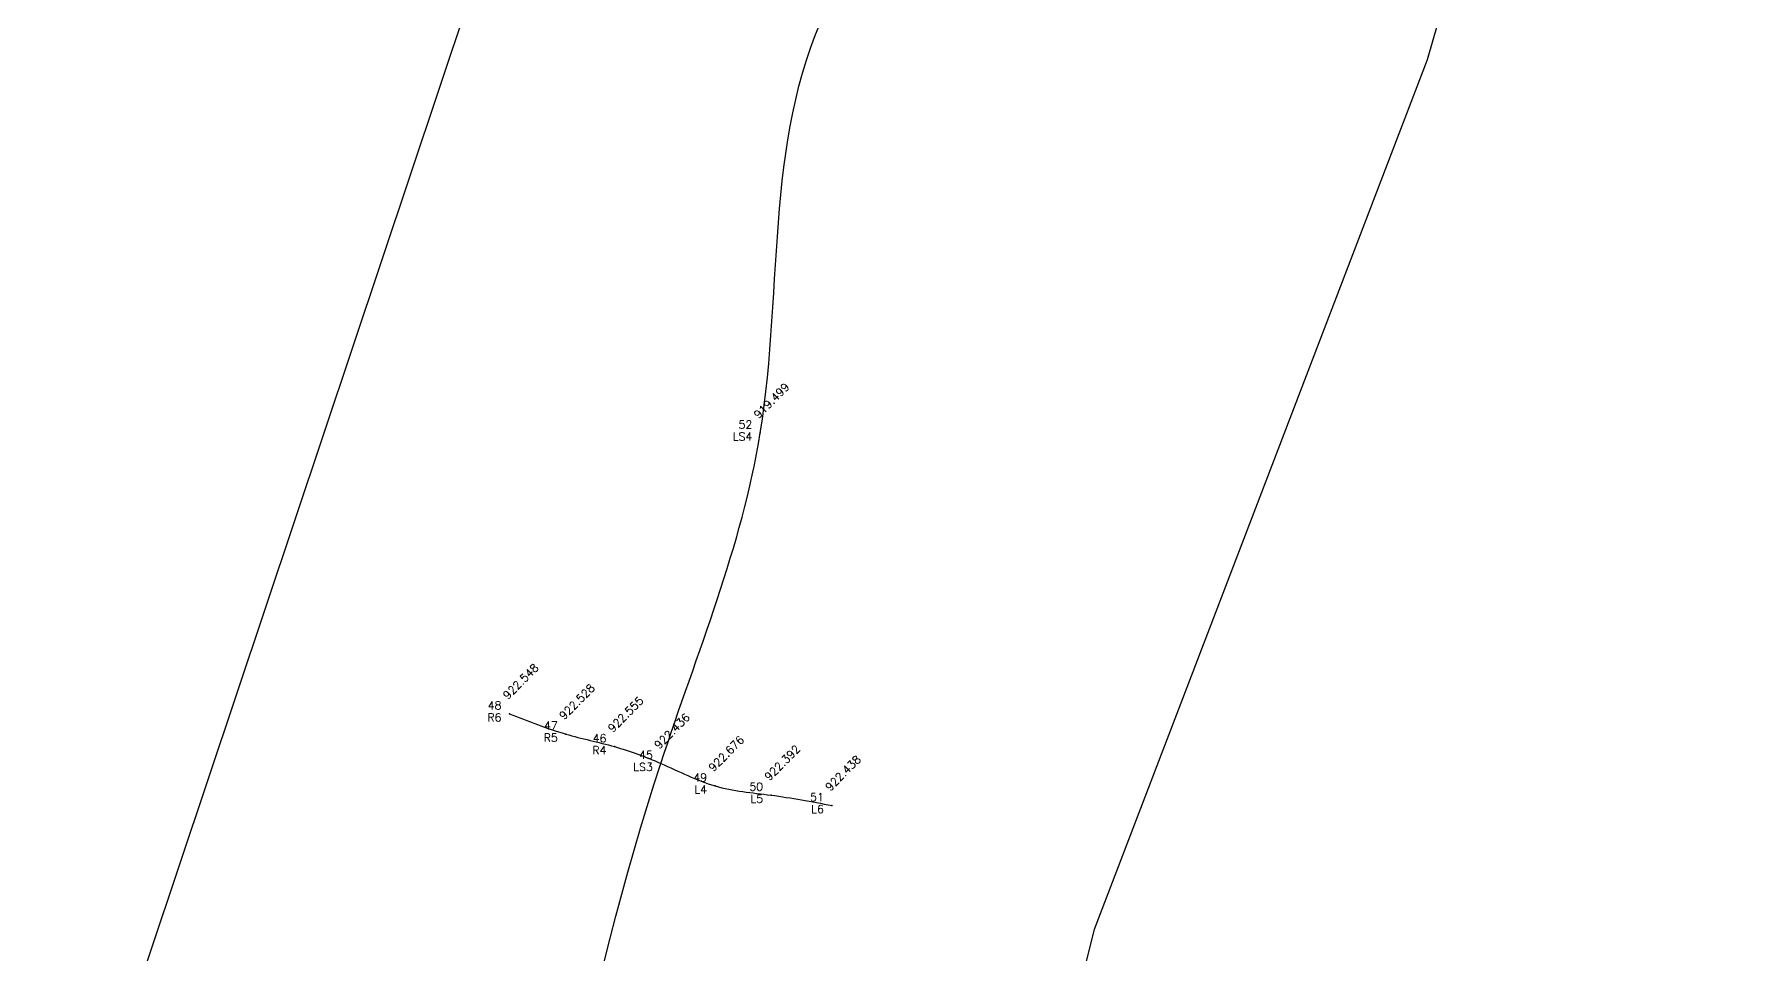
# Model space of a CAD drawing. Header units: millimetres. Extents: x 824502 to 1498685, y 1474633 to 1481826.
# Drawn here: x 1478918.1 to 1478971.4, y 1478957.5 to 1478986.2 of the extents above; entities that cross this region are included whole.
import ezdxf
from ezdxf.enums import TextEntityAlignment as Align

# ---------------------------------------------------------------- set-up
doc = ezdxf.new("R2010")
doc.units = ezdxf.units.MM
for name, color, linetype in [('Boundary', 6, 'Continuous'), ('Points', 7, 'Continuous'), ('Points-ELV', 6, 'Continuous'), ('Points-NUM', 4, 'Continuous'), ('Points-TXT', 3, 'Continuous')]:
    doc.layers.add(name, color=color, linetype=linetype)
doc.styles.add('ROMANS', font='romans.shx')

# ---------------------------------------------------------------- blocks, each defined once
blk = doc.blocks.new('POINTS')
at = {"layer": 'Points'}
blk.add_line((0, 0), (0, 0), dxfattribs=at)
blk.add_point((0, 0), dxfattribs=at)
at = {"layer": 'Points-ELV', "style": 'ROMANS'}
blk.add_attdef('ELEV', text='', height=1, rotation=45, dxfattribs=at).set_placement((0, 0), align=Align.BOTTOM_LEFT)
at = {"layer": 'Points-NUM', "style": 'ROMANS'}
blk.add_attdef('PTNUM', text='', height=1, dxfattribs=at).set_placement((0, 0), align=Align.BOTTOM_RIGHT)
at = {"layer": 'Points-TXT', "style": 'ROMANS'}
blk.add_attdef('DESC', text='', height=1, dxfattribs=at).set_placement((0, 0), align=Align.BOTTOM_RIGHT)

msp = doc.modelspace()

# ---------------------------------------------------------------- linework, layer by layer
for points in [[(1478928, 1478928, 930), (1478929.534, 1478933.886, 927.789), (1478931.874, 1478941.278, 925.836), (1478937.628, 1478963.439, 922.436), (1478940.734, 1478973.753, 919.499), (1478942.999, 1478987.351, 915.274), (1478948.85, 1478995.509, 914.296), (1478953.344, 1479011.703, 913.581), (1478958.789, 1479018.609, 913.905), (1478955.659, 1479027.632, 914.756), (1478958.585, 1479042.711, 922.659), (1478960.124, 1479055.388, 928.032)], [(1478932.901, 1478964.988, 922.548), (1478934.658, 1478964.355, 922.528), (1478936.18, 1478963.961, 922.555), (1478937.628, 1478963.439, 922.436), (1478939.322, 1478962.735, 922.676), (1478941.071, 1478962.448, 922.392), (1478942.969, 1478962.125, 922.438)]]:
    msp.add_spline(points, degree=3)
at = {"layer": 'Boundary'}
msp.add_polyline3d([(1478951.318, 1479060.714, 0), (1478971.153, 1479059.26, 0), (1478966.702, 1479033.08, 0), (1478971.392, 1479020.191, 0), (1478966.871, 1479003.815, 0), (1478961.56, 1478985.406, 0), (1478951.167, 1478958.256, 0), (1478947.098, 1478942.106, 0), (1478939.3, 1478921.176, 0), (1478918.394, 1478925.468, 0), (1478918.055, 1478946.7, 0), (1478935.234, 1478998.018, 0), (1478943.716, 1479022.801, 0), (1478951.32, 1479060.716, 0)], dxfattribs=at)

# ---------------------------------------------------------------- block references
at = {"layer": 'Points', "linetype": 'Continuous'}
ref = msp.add_blockref('POINTS', (1478940.734, 1478973.753, 919.499), dxfattribs=at)
ref.add_attrib('PTNUM', '52', dxfattribs={"layer": 'Points-NUM', "height": 0.25, "style": 'ROMANS'}).set_placement((1478940.484, 1478973.816, 919.499), align=Align.BOTTOM_RIGHT)
ref.add_attrib('DESC', 'LS4', dxfattribs={"layer": 'Points-TXT', "height": 0.25, "style": 'ROMANS'}).set_placement((1478940.484, 1478973.441, 919.499), align=Align.BOTTOM_RIGHT)
ref.add_attrib('ELEV', '919.499', dxfattribs={"layer": 'Points-ELV', "height": 0.25, "rotation": 45, "style": 'ROMANS'}).set_placement((1478940.734, 1478974.128, 919.499), align=Align.BOTTOM_LEFT)
ref = msp.add_blockref('POINTS', (1478940.734, 1478973.753, 919.499), dxfattribs=at)
ref.add_attrib('PTNUM', '52', dxfattribs={"layer": 'Points-NUM', "height": 0.25, "style": 'ROMANS'}).set_placement((1478940.484, 1478973.816, 919.499), align=Align.BOTTOM_RIGHT)
ref.add_attrib('DESC', 'LS4', dxfattribs={"layer": 'Points-TXT', "height": 0.25, "style": 'ROMANS'}).set_placement((1478940.484, 1478973.441, 919.499), align=Align.BOTTOM_RIGHT)
ref.add_attrib('ELEV', '919.499', dxfattribs={"layer": 'Points-ELV', "height": 0.25, "rotation": 45, "style": 'ROMANS'}).set_placement((1478940.734, 1478974.128, 919.499), align=Align.BOTTOM_LEFT)
ref = msp.add_blockref('POINTS', (1478932.901, 1478964.988, 922.548), dxfattribs=at)
ref.add_attrib('PTNUM', '48', dxfattribs={"layer": 'Points-NUM', "height": 0.25, "style": 'ROMANS'}).set_placement((1478932.651, 1478965.05, 922.548), align=Align.BOTTOM_RIGHT)
ref.add_attrib('DESC', 'R6', dxfattribs={"layer": 'Points-TXT', "height": 0.25, "style": 'ROMANS'}).set_placement((1478932.651, 1478964.675, 922.548), align=Align.BOTTOM_RIGHT)
ref.add_attrib('ELEV', '922.548', dxfattribs={"layer": 'Points-ELV', "height": 0.25, "rotation": 45, "style": 'ROMANS'}).set_placement((1478932.901, 1478965.363, 922.548), align=Align.BOTTOM_LEFT)
ref = msp.add_blockref('POINTS', (1478932.901, 1478964.988, 922.548), dxfattribs=at)
ref.add_attrib('PTNUM', '48', dxfattribs={"layer": 'Points-NUM', "height": 0.25, "style": 'ROMANS'}).set_placement((1478932.651, 1478965.05, 922.548), align=Align.BOTTOM_RIGHT)
ref.add_attrib('DESC', 'R6', dxfattribs={"layer": 'Points-TXT', "height": 0.25, "style": 'ROMANS'}).set_placement((1478932.651, 1478964.675, 922.548), align=Align.BOTTOM_RIGHT)
ref.add_attrib('ELEV', '922.548', dxfattribs={"layer": 'Points-ELV', "height": 0.25, "rotation": 45, "style": 'ROMANS'}).set_placement((1478932.901, 1478965.363, 922.548), align=Align.BOTTOM_LEFT)
ref = msp.add_blockref('POINTS', (1478934.658, 1478964.355, 922.528), dxfattribs=at)
ref.add_attrib('PTNUM', '47', dxfattribs={"layer": 'Points-NUM', "height": 0.25, "style": 'ROMANS'}).set_placement((1478934.408, 1478964.417, 922.528), align=Align.BOTTOM_RIGHT)
ref.add_attrib('DESC', 'R5', dxfattribs={"layer": 'Points-TXT', "height": 0.25, "style": 'ROMANS'}).set_placement((1478934.408, 1478964.042, 922.528), align=Align.BOTTOM_RIGHT)
ref.add_attrib('ELEV', '922.528', dxfattribs={"layer": 'Points-ELV', "height": 0.25, "rotation": 45, "style": 'ROMANS'}).set_placement((1478934.658, 1478964.73, 922.528), align=Align.BOTTOM_LEFT)
ref = msp.add_blockref('POINTS', (1478934.658, 1478964.355, 922.528), dxfattribs=at)
ref.add_attrib('PTNUM', '47', dxfattribs={"layer": 'Points-NUM', "height": 0.25, "style": 'ROMANS'}).set_placement((1478934.408, 1478964.417, 922.528), align=Align.BOTTOM_RIGHT)
ref.add_attrib('DESC', 'R5', dxfattribs={"layer": 'Points-TXT', "height": 0.25, "style": 'ROMANS'}).set_placement((1478934.408, 1478964.042, 922.528), align=Align.BOTTOM_RIGHT)
ref.add_attrib('ELEV', '922.528', dxfattribs={"layer": 'Points-ELV', "height": 0.25, "rotation": 45, "style": 'ROMANS'}).set_placement((1478934.658, 1478964.73, 922.528), align=Align.BOTTOM_LEFT)
ref = msp.add_blockref('POINTS', (1478936.18, 1478963.961, 922.555), dxfattribs=at)
ref.add_attrib('PTNUM', '46', dxfattribs={"layer": 'Points-NUM', "height": 0.25, "style": 'ROMANS'}).set_placement((1478935.93, 1478964.023, 922.555), align=Align.BOTTOM_RIGHT)
ref.add_attrib('DESC', 'R4', dxfattribs={"layer": 'Points-TXT', "height": 0.25, "style": 'ROMANS'}).set_placement((1478935.93, 1478963.648, 922.555), align=Align.BOTTOM_RIGHT)
ref.add_attrib('ELEV', '922.555', dxfattribs={"layer": 'Points-ELV', "height": 0.25, "rotation": 45, "style": 'ROMANS'}).set_placement((1478936.18, 1478964.336, 922.555), align=Align.BOTTOM_LEFT)
ref = msp.add_blockref('POINTS', (1478936.18, 1478963.961, 922.555), dxfattribs=at)
ref.add_attrib('PTNUM', '46', dxfattribs={"layer": 'Points-NUM', "height": 0.25, "style": 'ROMANS'}).set_placement((1478935.93, 1478964.023, 922.555), align=Align.BOTTOM_RIGHT)
ref.add_attrib('DESC', 'R4', dxfattribs={"layer": 'Points-TXT', "height": 0.25, "style": 'ROMANS'}).set_placement((1478935.93, 1478963.648, 922.555), align=Align.BOTTOM_RIGHT)
ref.add_attrib('ELEV', '922.555', dxfattribs={"layer": 'Points-ELV', "height": 0.25, "rotation": 45, "style": 'ROMANS'}).set_placement((1478936.18, 1478964.336, 922.555), align=Align.BOTTOM_LEFT)
ref = msp.add_blockref('POINTS', (1478937.628, 1478963.439, 922.436), dxfattribs=at)
ref.add_attrib('PTNUM', '45', dxfattribs={"layer": 'Points-NUM', "height": 0.25, "style": 'ROMANS'}).set_placement((1478937.378, 1478963.502, 922.436), align=Align.BOTTOM_RIGHT)
ref.add_attrib('DESC', 'LS3', dxfattribs={"layer": 'Points-TXT', "height": 0.25, "style": 'ROMANS'}).set_placement((1478937.378, 1478963.127, 922.436), align=Align.BOTTOM_RIGHT)
ref.add_attrib('ELEV', '922.436', dxfattribs={"layer": 'Points-ELV', "height": 0.25, "rotation": 45, "style": 'ROMANS'}).set_placement((1478937.628, 1478963.814, 922.436), align=Align.BOTTOM_LEFT)
ref = msp.add_blockref('POINTS', (1478937.628, 1478963.439, 922.436), dxfattribs=at)
ref.add_attrib('PTNUM', '45', dxfattribs={"layer": 'Points-NUM', "height": 0.25, "style": 'ROMANS'}).set_placement((1478937.378, 1478963.502, 922.436), align=Align.BOTTOM_RIGHT)
ref.add_attrib('DESC', 'LS3', dxfattribs={"layer": 'Points-TXT', "height": 0.25, "style": 'ROMANS'}).set_placement((1478937.378, 1478963.127, 922.436), align=Align.BOTTOM_RIGHT)
ref.add_attrib('ELEV', '922.436', dxfattribs={"layer": 'Points-ELV', "height": 0.25, "rotation": 45, "style": 'ROMANS'}).set_placement((1478937.628, 1478963.814, 922.436), align=Align.BOTTOM_LEFT)
ref = msp.add_blockref('POINTS', (1478939.322, 1478962.735, 922.676), dxfattribs=at)
ref.add_attrib('PTNUM', '49', dxfattribs={"layer": 'Points-NUM', "height": 0.25, "style": 'ROMANS'}).set_placement((1478939.072, 1478962.798, 922.676), align=Align.BOTTOM_RIGHT)
ref.add_attrib('DESC', 'L4', dxfattribs={"layer": 'Points-TXT', "height": 0.25, "style": 'ROMANS'}).set_placement((1478939.072, 1478962.423, 922.676), align=Align.BOTTOM_RIGHT)
ref.add_attrib('ELEV', '922.676', dxfattribs={"layer": 'Points-ELV', "height": 0.25, "rotation": 45, "style": 'ROMANS'}).set_placement((1478939.322, 1478963.11, 922.676), align=Align.BOTTOM_LEFT)
ref = msp.add_blockref('POINTS', (1478939.322, 1478962.735, 922.676), dxfattribs=at)
ref.add_attrib('PTNUM', '49', dxfattribs={"layer": 'Points-NUM', "height": 0.25, "style": 'ROMANS'}).set_placement((1478939.072, 1478962.798, 922.676), align=Align.BOTTOM_RIGHT)
ref.add_attrib('DESC', 'L4', dxfattribs={"layer": 'Points-TXT', "height": 0.25, "style": 'ROMANS'}).set_placement((1478939.072, 1478962.423, 922.676), align=Align.BOTTOM_RIGHT)
ref.add_attrib('ELEV', '922.676', dxfattribs={"layer": 'Points-ELV', "height": 0.25, "rotation": 45, "style": 'ROMANS'}).set_placement((1478939.322, 1478963.11, 922.676), align=Align.BOTTOM_LEFT)
ref = msp.add_blockref('POINTS', (1478941.071, 1478962.448, 922.392), dxfattribs=at)
ref.add_attrib('PTNUM', '50', dxfattribs={"layer": 'Points-NUM', "height": 0.25, "style": 'ROMANS'}).set_placement((1478940.821, 1478962.511, 922.392), align=Align.BOTTOM_RIGHT)
ref.add_attrib('DESC', 'L5', dxfattribs={"layer": 'Points-TXT', "height": 0.25, "style": 'ROMANS'}).set_placement((1478940.821, 1478962.136, 922.392), align=Align.BOTTOM_RIGHT)
ref.add_attrib('ELEV', '922.392', dxfattribs={"layer": 'Points-ELV', "height": 0.25, "rotation": 45, "style": 'ROMANS'}).set_placement((1478941.071, 1478962.823, 922.392), align=Align.BOTTOM_LEFT)
ref = msp.add_blockref('POINTS', (1478941.071, 1478962.448, 922.392), dxfattribs=at)
ref.add_attrib('PTNUM', '50', dxfattribs={"layer": 'Points-NUM', "height": 0.25, "style": 'ROMANS'}).set_placement((1478940.821, 1478962.511, 922.392), align=Align.BOTTOM_RIGHT)
ref.add_attrib('DESC', 'L5', dxfattribs={"layer": 'Points-TXT', "height": 0.25, "style": 'ROMANS'}).set_placement((1478940.821, 1478962.136, 922.392), align=Align.BOTTOM_RIGHT)
ref.add_attrib('ELEV', '922.392', dxfattribs={"layer": 'Points-ELV', "height": 0.25, "rotation": 45, "style": 'ROMANS'}).set_placement((1478941.071, 1478962.823, 922.392), align=Align.BOTTOM_LEFT)
ref = msp.add_blockref('POINTS', (1478942.969, 1478962.125, 922.438), dxfattribs=at)
ref.add_attrib('PTNUM', '51', dxfattribs={"layer": 'Points-NUM', "height": 0.25, "style": 'ROMANS'}).set_placement((1478942.719, 1478962.188, 922.438), align=Align.BOTTOM_RIGHT)
ref.add_attrib('DESC', 'L6', dxfattribs={"layer": 'Points-TXT', "height": 0.25, "style": 'ROMANS'}).set_placement((1478942.719, 1478961.812, 922.438), align=Align.BOTTOM_RIGHT)
ref.add_attrib('ELEV', '922.438', dxfattribs={"layer": 'Points-ELV', "height": 0.25, "rotation": 45, "style": 'ROMANS'}).set_placement((1478942.969, 1478962.5, 922.438), align=Align.BOTTOM_LEFT)
ref = msp.add_blockref('POINTS', (1478942.969, 1478962.125, 922.438), dxfattribs=at)
ref.add_attrib('PTNUM', '51', dxfattribs={"layer": 'Points-NUM', "height": 0.25, "style": 'ROMANS'}).set_placement((1478942.719, 1478962.188, 922.438), align=Align.BOTTOM_RIGHT)
ref.add_attrib('DESC', 'L6', dxfattribs={"layer": 'Points-TXT', "height": 0.25, "style": 'ROMANS'}).set_placement((1478942.719, 1478961.812, 922.438), align=Align.BOTTOM_RIGHT)
ref.add_attrib('ELEV', '922.438', dxfattribs={"layer": 'Points-ELV', "height": 0.25, "rotation": 45, "style": 'ROMANS'}).set_placement((1478942.969, 1478962.5, 922.438), align=Align.BOTTOM_LEFT)

doc.saveas('drawing.dxf')
